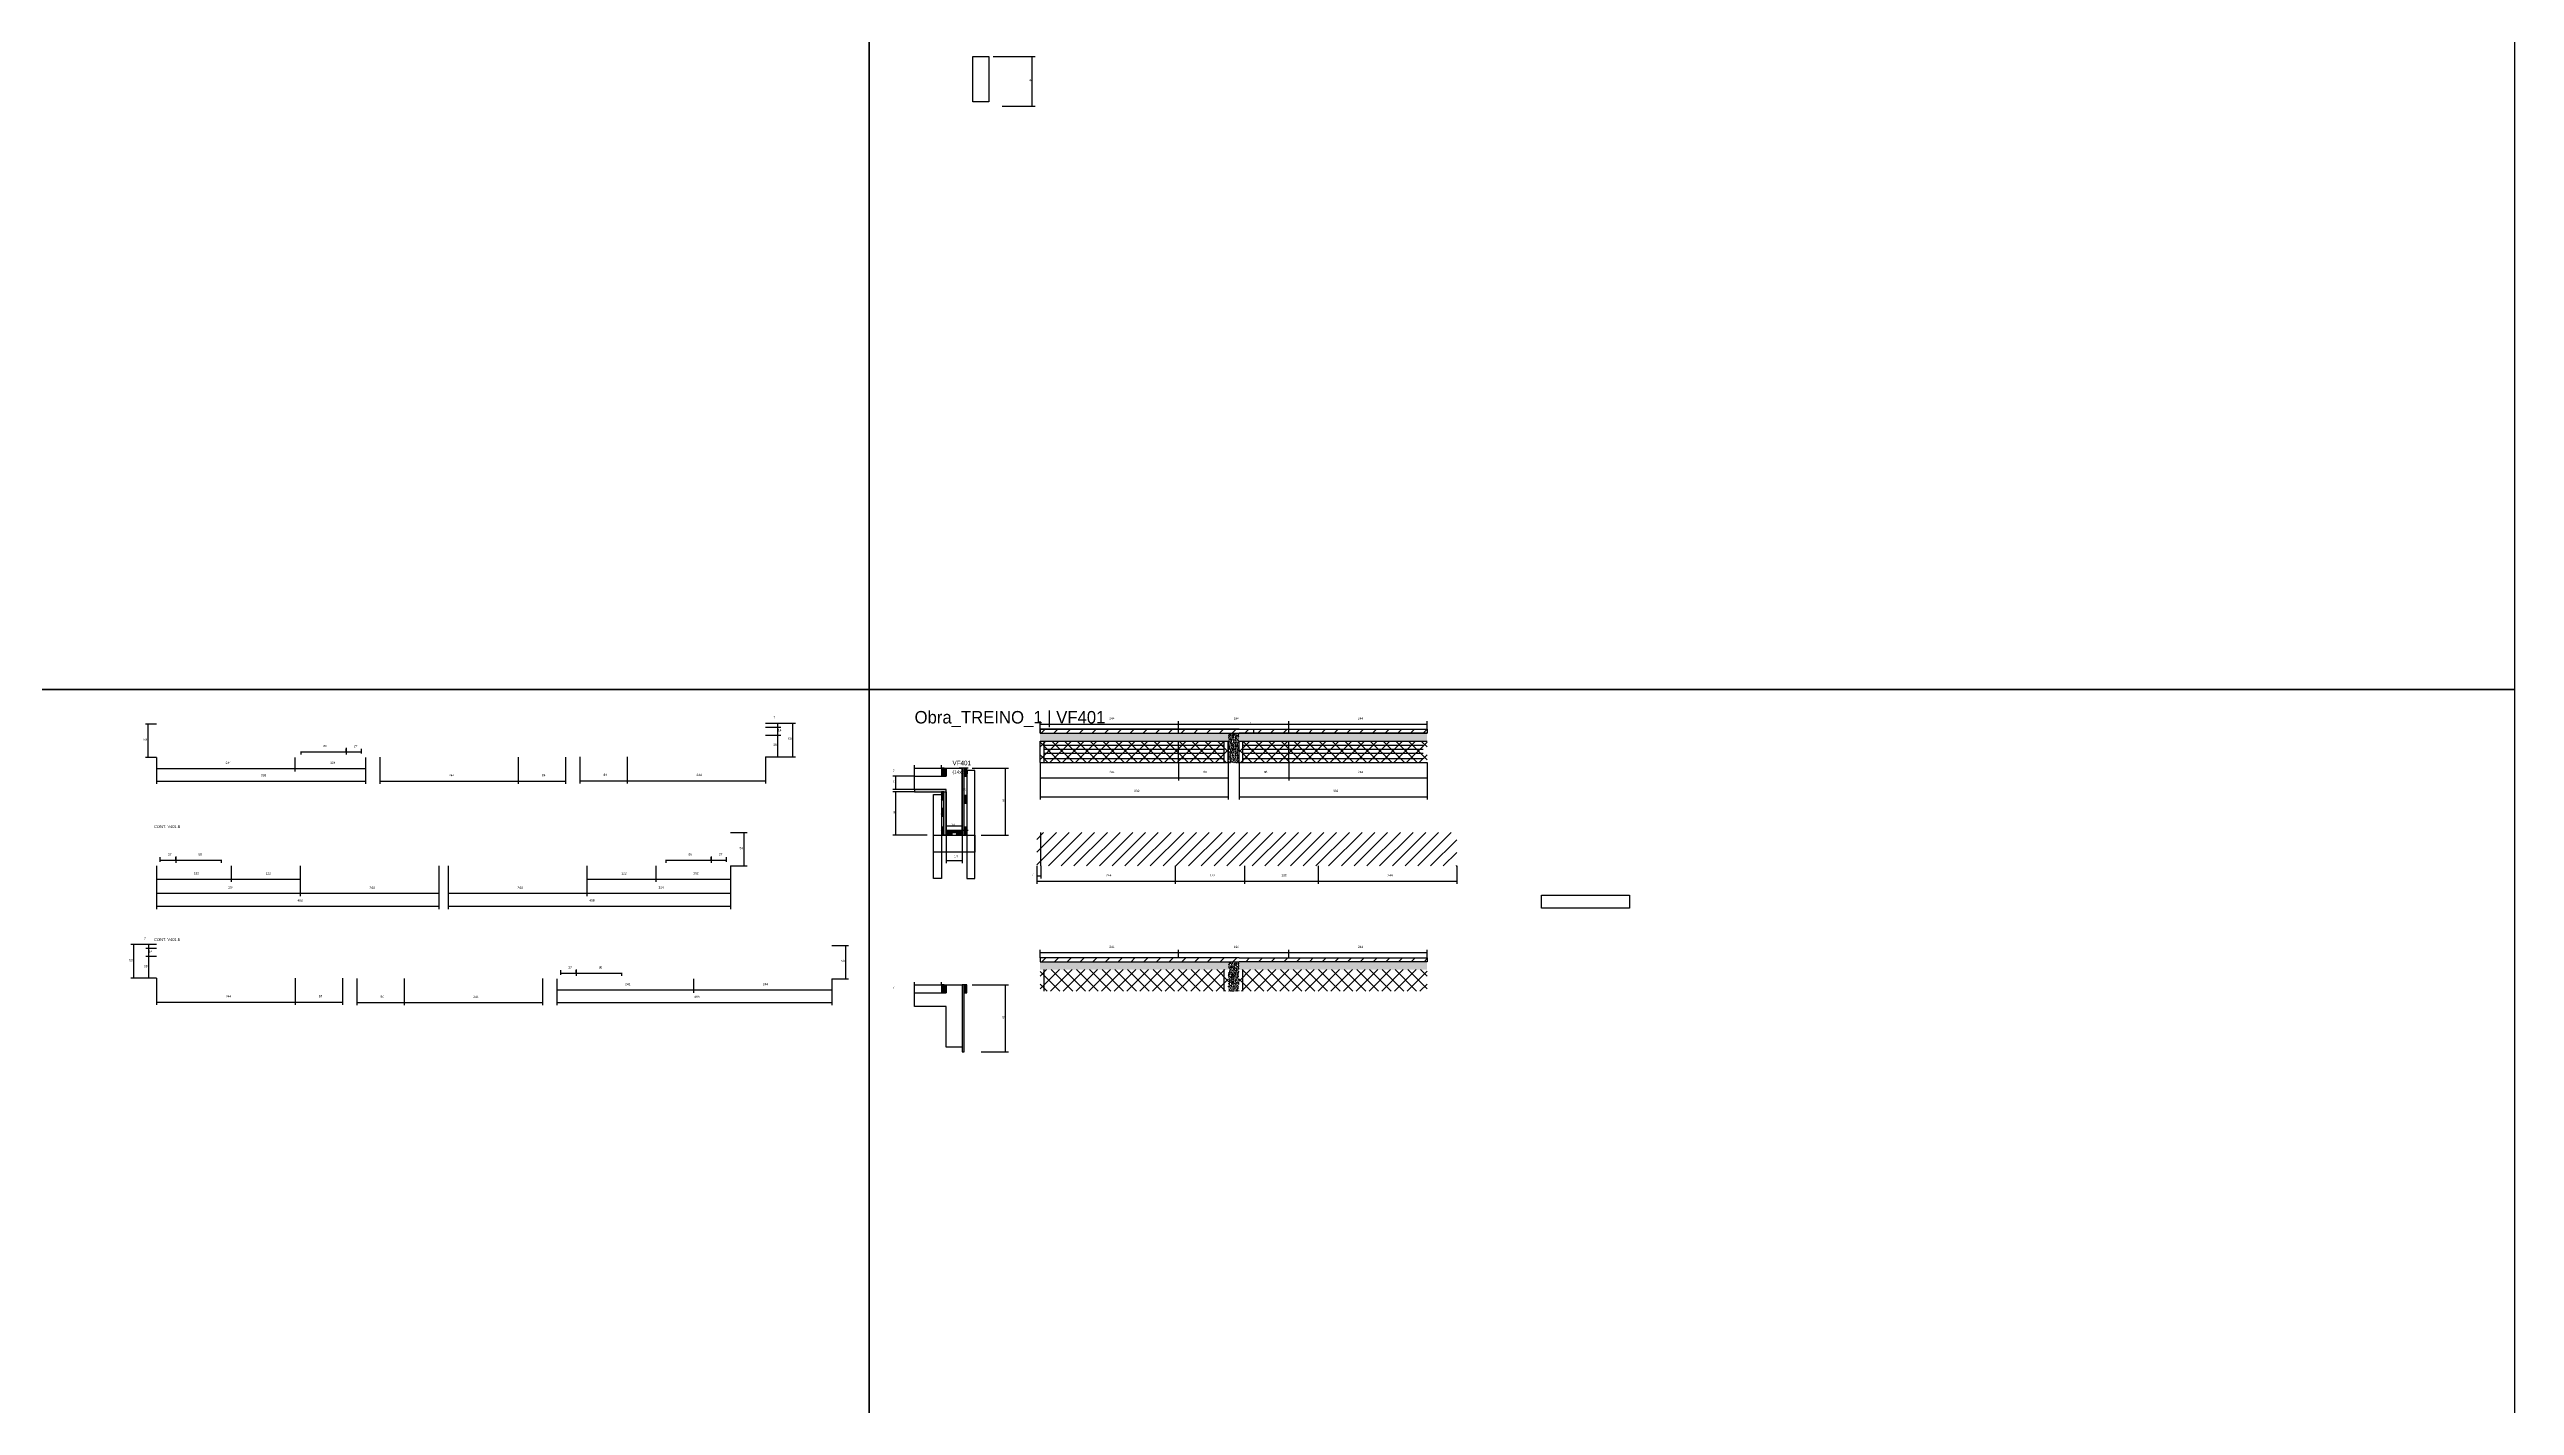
# Model space of a CAD drawing. Header units: metres. Extents: x -41 to 34840, y -36000 to 1848.
# Drawn here: x 30455 to 34800, y -3062 to -672 of the extents above; entities that cross this region are included whole.
import ezdxf

# ---------------------------------------------------------------- set-up
doc = ezdxf.new("R2010")
doc.units = ezdxf.units.M
for name, color, linetype in [('CELL_BORDER', 8, 'Continuous'), ('CONCRETO', 251, 'Continuous'), ('COTA', 4, 'Continuous'), ('Cota Seção (2x)', 4, 'Continuous'), ('Hachura', 253, 'Continuous'), ('LABEL_ID', 3, 'Continuous'), ('Madeira', 126, 'Continuous'), ('Painéis', 200, 'Continuous'), ('REAPROVEITAMENTO', 251, 'Continuous'), ('SARR_2.2x7', 40, 'Continuous'), ('SARR_3.5x7', 81, 'Continuous'), ('Texto Seção', 7, 'Continuous')]:
    doc.layers.add(name, color=color, linetype=linetype)

msp = doc.modelspace()

# ---------------------------------------------------------------- hatches: boundary and pattern name
at = {"layer": 'COTA'}
h = msp.add_hatch(dxfattribs=at)
h.set_pattern_fill('AR-CONC', scale=0.03)
h.paths.add_polyline_path([(32532.7, -1891), (32532.7, -1877), (32532.7, -1877), (32201.2, -1877), (32201.2, -1877), (32201.2, -1891), (32201.2, -1891), (32532.7, -1891)])
h = msp.add_hatch(dxfattribs=at)
h.set_pattern_fill('AR-CONC', scale=0.03)
h.paths.add_polyline_path([(32551.8, -1891), (32551.8, -1877), (32532.7, -1877), (32532.7, -1891), (32532.7, -1929), (32551.8, -1929)])
h = msp.add_hatch(dxfattribs=at)
h.set_pattern_fill('AR-CONC', scale=0.03)
h.paths.add_polyline_path([(32551.8, -1891), (32551.8, -1877), (32551.8, -1877), (32883.3, -1877), (32883.3, -1877), (32883.3, -1891), (32883.3, -1891), (32551.8, -1891)])
h = msp.add_hatch(dxfattribs=at)
h.set_pattern_fill('AR-CONC', scale=0.03)
h.paths.add_polyline_path([(32532.7, -2293.9), (32532.7, -2279.9), (32532.7, -2279.9), (32201.2, -2279.9), (32201.2, -2279.9), (32201.2, -2293.9), (32201.2, -2293.9), (32532.7, -2293.9)])
h = msp.add_hatch(dxfattribs=at)
h.set_pattern_fill('AR-CONC', scale=0.03)
h.paths.add_polyline_path([(32551.8, -2293.9), (32551.8, -2279.9), (32532.7, -2279.9), (32532.7, -2293.9), (32532.7, -2331.9), (32551.8, -2331.9)])
h = msp.add_hatch(dxfattribs=at)
h.set_pattern_fill('AR-CONC', scale=0.03)
h.paths.add_polyline_path([(32551.8, -2293.9), (32551.8, -2279.9), (32551.8, -2279.9), (32883.3, -2279.9), (32883.3, -2279.9), (32883.3, -2293.9), (32883.3, -2293.9), (32551.8, -2293.9)])
at = {"layer": 'Hachura'}
h = msp.add_hatch(dxfattribs=at)
h.set_pattern_fill('ANSI31', scale=0.5)
h.paths.add_polyline_path([(32027.6, -1952.6), (32032, -1952.6), (32032, -1952.6), (32032, -1938.6), (32032, -1938.6), (32027.6, -1938.6), (32027.6, -1938.6), (32027.6, -1952.6)])
h = msp.add_hatch(color=8, dxfattribs=at)
h.dxf.hatch_style = 1
h.paths.add_polyline_path([(32032, -1938.6), (32035.6, -1938.6), (32035.6, -1938.6), (32035.6, -1952.6), (32035.6, -1952.6), (32032, -1952.6), (32032, -1952.6), (32032, -1938.6)])
h = msp.add_hatch(color=8, dxfattribs=at)
h.dxf.hatch_style = 1
h.paths.add_polyline_path([(32067.6, -1938.6), (32063.6, -1938.6), (32063.6, -1938.6), (32063.6, -2056.6), (32063.6, -2056.6), (32067.6, -2056.6), (32067.6, -2056.6), (32067.6, -1938.6)])
h = msp.add_hatch(dxfattribs=at)
h.set_pattern_fill('ANSI31', scale=0.5)
h.paths.add_polyline_path([(32067.6, -1952.6), (32072, -1952.6), (32072, -1952.6), (32072, -1938.6), (32072, -1938.6), (32067.6, -1938.6), (32067.6, -1938.6), (32067.6, -1952.6)])
h = msp.add_hatch(color=8, dxfattribs=at)
h.dxf.hatch_style = 1
h.paths.add_polyline_path([(32035.6, -1980.6), (32035.6, -1976.6), (32035.6, -1976.6), (31980, -1976.6), (31980, -1976.6), (31980, -1980.6), (31980, -1980.6), (32035.6, -1980.6)])
h = msp.add_hatch(dxfattribs=at)
h.set_pattern_fill('ANSI31', scale=0.5)
h.paths.add_polyline_path([(32027.2, -1994.6), (32031.6, -1994.6), (32031.6, -1994.6), (32031.6, -1980.6), (32031.6, -1980.6), (32027.2, -1980.6), (32027.2, -1980.6), (32027.2, -1994.6)])
h = msp.add_hatch(color=8, dxfattribs=at)
h.dxf.hatch_style = 1
h.paths.add_polyline_path([(32035.6, -1976.6), (32031.6, -1976.6), (32031.6, -1976.6), (32031.6, -2056.6), (32031.6, -2056.6), (32035.6, -2056.6), (32035.6, -2056.6), (32035.6, -1976.6)])
h = msp.add_hatch(dxfattribs=at)
h.set_pattern_fill('ANSI31', scale=0.5)
h.paths.add_polyline_path([(32067.6, -2000.7), (32072, -2000.7), (32072, -2000.7), (32072, -1986.7), (32072, -1986.7), (32067.6, -1986.7), (32067.6, -1986.7), (32067.6, -2000.7)])
h = msp.add_hatch(dxfattribs=at)
h.set_pattern_fill('ANSI31', scale=0.5)
h.paths.add_polyline_path([(32027.2, -2023.6), (32031.6, -2023.6), (32031.6, -2023.6), (32031.6, -2009.6), (32031.6, -2009.6), (32027.2, -2009.6), (32027.2, -2009.6), (32027.2, -2023.6)])
h = msp.add_hatch(dxfattribs=at)
h.set_pattern_fill('ANSI31', scale=0.5)
h.paths.add_polyline_path([(32027.2, -2056.6), (32031.6, -2056.6), (32031.6, -2056.6), (32031.6, -2042.6), (32031.6, -2042.6), (32027.2, -2042.6), (32027.2, -2042.6), (32027.2, -2056.6)])
h = msp.add_hatch(color=8, dxfattribs=at)
h.dxf.hatch_style = 1
h.paths.add_polyline_path([(32063.6, -2052.2), (32063.6, -2048.6), (32063.6, -2048.6), (32035.6, -2048.6), (32035.6, -2048.6), (32035.6, -2052.2), (32035.6, -2052.2), (32063.6, -2052.2)])
h = msp.add_hatch(dxfattribs=at)
h.set_pattern_fill('ANSI31', scale=0.5)
h.paths.add_polyline_path([(32035.6, -2056.6), (32035.6, -2052.2), (32035.6, -2052.2), (32045.6, -2052.2), (32045.6, -2052.2), (32045.6, -2056.6), (32045.6, -2056.6), (32035.6, -2056.6)])
h = msp.add_hatch(dxfattribs=at)
h.set_pattern_fill('ANSI31', scale=0.5)
h.paths.add_polyline_path([(32063.6, -2056.6), (32063.6, -2052.2), (32063.6, -2052.2), (32053.6, -2052.2), (32053.6, -2052.2), (32053.6, -2056.6), (32053.6, -2056.6), (32063.6, -2056.6)])
h = msp.add_hatch(dxfattribs=at)
h.set_pattern_fill('ANSI31', scale=0.5)
h.paths.add_polyline_path([(32067.6, -2056.6), (32072, -2056.6), (32072, -2056.6), (32072, -2042.6), (32072, -2042.6), (32067.6, -2042.6), (32067.6, -2042.6), (32067.6, -2056.6)])
h = msp.add_hatch(dxfattribs=at)
h.set_pattern_fill('ANSI31', scale=0.5)
h.paths.add_polyline_path([(32027.6, -2334.7), (32032, -2334.7), (32032, -2334.7), (32032, -2320.7), (32032, -2320.7), (32027.6, -2320.7), (32027.6, -2320.7), (32027.6, -2334.7)])
h = msp.add_hatch(color=8, dxfattribs=at)
h.dxf.hatch_style = 1
h.paths.add_polyline_path([(32032, -2320.7), (32035.6, -2320.7), (32035.6, -2320.7), (32035.6, -2334.7), (32035.6, -2334.7), (32032, -2334.7), (32032, -2334.7), (32032, -2320.7)])
h = msp.add_hatch(color=8, dxfattribs=at)
h.dxf.hatch_style = 1
h.paths.add_polyline_path([(32067.6, -2320.7), (32063.6, -2320.7), (32063.6, -2320.7), (32063.6, -2438.7), (32063.6, -2438.7), (32067.6, -2438.7), (32067.6, -2438.7), (32067.6, -2320.7)])
h = msp.add_hatch(dxfattribs=at)
h.set_pattern_fill('ANSI31', scale=0.5)
h.paths.add_polyline_path([(32067.6, -2334.7), (32072, -2334.7), (32072, -2334.7), (32072, -2320.7), (32072, -2320.7), (32067.6, -2320.7), (32067.6, -2320.7), (32067.6, -2334.7)])
at = {"layer": 'REAPROVEITAMENTO'}
h = msp.add_hatch(dxfattribs=at)
h.set_pattern_fill('ANSI31', scale=5)
h.paths.add_polyline_path([(32201.2, -1870), (32201.2, -1877), (32201.2, -1877), (32639.3, -1877), (32639.3, -1877), (32639.3, -1870), (32639.3, -1870), (32201.2, -1870)])
h = msp.add_hatch(dxfattribs=at)
h.set_pattern_fill('ANSI37', scale=5)
h.paths.add_polyline_path([(32532.7, -1929), (32532.7, -1891), (32532.7, -1891), (32201.2, -1891), (32201.2, -1891), (32201.2, -1929), (32201.2, -1929), (32532.7, -1929)])
h = msp.add_hatch(dxfattribs=at)
h.set_pattern_fill('ANSI37', scale=5)
h.paths.add_polyline_path([(32551.8, -1929), (32551.8, -1891), (32551.8, -1891), (32883.3, -1891), (32883.3, -1891), (32883.3, -1929), (32883.3, -1929), (32551.8, -1929)])
h = msp.add_hatch(dxfattribs=at)
h.set_pattern_fill('ANSI31', scale=5)
h.paths.add_polyline_path([(32883.3, -1870), (32883.3, -1877), (32883.3, -1877), (32639.3, -1877), (32639.3, -1877), (32639.3, -1870), (32639.3, -1870), (32883.3, -1870)])
h = msp.add_hatch(dxfattribs=at)
h.set_pattern_fill('ANSI31', scale=5)
h.paths.add_polyline_path([(32935.4, -2111.2), (32935.4, -2052.2), (32935.4, -2052.2), (32195.4, -2052.2), (32195.4, -2052.2), (32195.4, -2111.2), (32195.4, -2111.2), (32935.4, -2111.2)])
h = msp.add_hatch(dxfattribs=at)
h.set_pattern_fill('ANSI31', scale=5)
h.paths.add_polyline_path([(32201.2, -2272.9), (32201.2, -2279.9), (32201.2, -2279.9), (32639.3, -2279.9), (32639.3, -2279.9), (32639.3, -2272.9), (32639.3, -2272.9), (32201.2, -2272.9)])
h = msp.add_hatch(dxfattribs=at)
h.set_pattern_fill('ANSI37', scale=5)
h.paths.add_polyline_path([(32532.7, -2331.9), (32532.7, -2293.9), (32532.7, -2293.9), (32201.2, -2293.9), (32201.2, -2293.9), (32201.2, -2331.9), (32201.2, -2331.9), (32532.7, -2331.9)])
h = msp.add_hatch(dxfattribs=at)
h.set_pattern_fill('ANSI37', scale=5)
h.paths.add_polyline_path([(32551.8, -2331.9), (32551.8, -2293.9), (32551.8, -2293.9), (32883.3, -2293.9), (32883.3, -2293.9), (32883.3, -2331.9), (32883.3, -2331.9), (32551.8, -2331.9)])
h = msp.add_hatch(dxfattribs=at)
h.set_pattern_fill('ANSI31', scale=5)
h.paths.add_polyline_path([(32883.3, -2272.9), (32883.3, -2279.9), (32883.3, -2279.9), (32639.3, -2279.9), (32639.3, -2279.9), (32639.3, -2272.9), (32639.3, -2272.9), (32883.3, -2272.9)])

# ---------------------------------------------------------------- linework, layer by layer
at = {"layer": 'CELL_BORDER'}
for points in [[(29000, -1800), (31900, -1800), (31900, 0), (29000, 0)], [(31900, -1800), (34800, -1800), (34800, 0), (31900, 0)], [(29000, -3600), (31900, -3600), (31900, -1800), (29000, -1800)], [(31900, -3600), (34800, -3600), (34800, -1800), (31900, -1800)]]:
    msp.add_lwpolyline(points, close=True, dxfattribs=at)
at = {"layer": 'CONCRETO'}
for points in [[(32082.6, -684.2), (32082.6, -684.2), (32110.6, -684.2), (32110.6, -712.2), (32110.6, -712.2), (32110.6, -764.2), (32082.6, -764.2), (32082.6, -684.2)], [(31980, -1976.6), (31980, -1952.6), (32035.6, -1952.6), (32035.6, -1938.6), (32063.6, -1938.6), (32063.6, -2048.6), (32035.6, -2048.6), (32035.6, -1976.6)], [(31980, -2358.7), (31980, -2334.7), (32035.6, -2334.7), (32035.6, -2320.7), (32063.6, -2320.7), (32063.6, -2430.7), (32035.6, -2430.7), (32035.6, -2358.7)]]:
    msp.add_lwpolyline(points, close=True, dxfattribs=at)
at = {"layer": 'COTA'}
for p, q in [((32118.6, -684.2), (32192.5, -684.2)), ((32187.5, -772.2), (32187.5, -684.2)), ((32134.2, -772.2), (32192.5, -772.2)), ((30643.8, -1920), (30643.8, -1944.4)), ((30643.8, -1920), (30643.8, -1966.5)), ((30643.8, -1939.4), (30887.8, -1939.4)), ((30887.8, -1920), (30887.8, -1944.4)), ((30887.8, -1920), (30887.8, -1944.4)), ((30887.8, -1939.4), (31012.3, -1939.4)), ((31012.3, -1920), (31012.3, -1944.4)), ((31012.3, -1920), (31012.3, -1966.5)), ((31980, -1952.6), (31941.9, -1952.6)), ((31946.9, -1976.6), (31946.9, -1952.6)), ((31980, -1952.6), (31980, -1933.6)), ((31980, -1938.6), (32027.6, -1938.6)), ((32027.6, -1938.6), (32027.6, -1933.6)), ((32081.6, -1938.6), (32145.4, -1938.6)), ((32140.4, -2056.6), (32140.4, -1938.6)), ((32201.2, -1929), (32201.2, -1960.6)), ((32201.2, -1929), (32201.2, -1994.1)), ((32445.2, -1929), (32445.2, -1960.6)), ((32445.2, -1929), (32445.2, -1960.6)), ((32532.7, -1929), (32532.7, -1960.6)), ((32532.7, -1929), (32532.7, -1994.1)), ((32551.8, -1929), (32551.8, -1960.6)), ((32551.8, -1929), (32551.8, -1994.1)), ((32639.3, -1929), (32639.3, -1960.6)), ((32639.3, -1929), (32639.3, -1960.6)), ((32883.3, -1929), (32883.3, -1960.6)), ((32883.3, -1929), (32883.3, -1994.1)), ((30643.8, -1961.5), (31012.3, -1961.5)), ((31980, -1976.6), (31941.9, -1976.6)), ((31980, -1980.6), (31941.9, -1980.6)), ((31946.9, -2056.6), (31946.9, -1980.6)), ((32201.2, -1955.6), (32445.2, -1955.6)), ((32201.2, -1989.1), (32532.7, -1989.1)), ((32445.2, -1955.6), (32532.7, -1955.6)), ((32551.8, -1955.6), (32639.3, -1955.6)), ((32551.8, -1989.1), (32883.3, -1989.1)), ((32639.3, -1955.6), (32883.3, -1955.6)), ((32002, -2056.6), (31941.9, -2056.6)), ((32035.6, -2056.6), (32035.6, -2106.3)), ((32063.6, -2056.6), (32063.6, -2106.3)), ((32097.2, -2056.6), (32145.4, -2056.6)), ((30643.8, -2111.1), (30643.8, -2139.2)), ((30643.8, -2111.1), (30643.8, -2187)), ((30775.3, -2111.1), (30775.3, -2139.2)), ((30897.3, -2111.1), (30897.3, -2164.3)), ((31141.3, -2111.1), (31141.3, -2164.3)), ((31141.3, -2111.1), (31141.3, -2187)), ((31158.1, -2111.1), (31158.1, -2164.3)), ((31158.1, -2111.1), (31158.1, -2187)), ((31402.1, -2111.1), (31402.1, -2164.3)), ((31524.1, -2111.1), (31524.1, -2139.2)), ((31655.6, -2111.1), (31655.6, -2139.2)), ((31655.6, -2111.1), (31655.6, -2187)), ((32035.6, -2101.3), (32063.6, -2101.3)), ((32195.3, -2111.2), (32195.3, -2133.5)), ((32195.3, -2128.5), (32202.3, -2128.5)), ((32195.4, -2111.2), (32195.4, -2142.7)), ((32202.3, -2111.2), (32202.3, -2133.5)), ((32439.4, -2111.2), (32439.4, -2142.7)), ((32439.4, -2111.2), (32439.4, -2142.7)), ((32561.4, -2111.2), (32561.4, -2142.7)), ((32561.4, -2111.2), (32561.4, -2142.7)), ((32691.4, -2111.2), (32691.4, -2142.7)), ((32691.4, -2111.2), (32691.4, -2142.7)), ((32935.4, -2111.2), (32935.4, -2142.7)), ((30643.8, -2134.2), (30775.3, -2134.2)), ((30897.3, -2159.3), (31141.3, -2159.3)), ((31158.1, -2159.3), (31402.1, -2159.3)), ((31524.1, -2134.2), (31655.6, -2134.2)), ((32195.4, -2137.7), (32439.4, -2137.7)), ((32439.4, -2137.7), (32561.4, -2137.7)), ((32561.4, -2137.7), (32691.4, -2137.7)), ((32691.4, -2137.7), (32935.4, -2137.7)), ((30643.8, -2182), (31141.3, -2182)), ((31158.1, -2182), (31655.6, -2182)), ((31349.4, -2310.1), (31349.4, -2334.6)), ((31349.4, -2310.1), (31349.4, -2356.7)), ((31349.4, -2329.6), (31590.4, -2329.6)), ((31590.4, -2310.1), (31590.4, -2334.6)), ((31590.4, -2310.1), (31590.4, -2334.6)), ((31590.4, -2329.6), (31834.4, -2329.6)), ((31834.4, -2310.1), (31834.4, -2334.6)), ((31834.4, -2310.1), (31834.4, -2356.7)), ((31980, -2334.7), (31980, -2315.7)), ((31980, -2320.7), (32027.6, -2320.7)), ((32027.6, -2320.7), (32027.6, -2315.7)), ((32081.6, -2320.7), (32145.4, -2320.7)), ((32140.4, -2438.7), (32140.4, -2320.7)), ((31349.4, -2351.7), (31834.4, -2351.7)), ((32097.2, -2438.7), (32145.4, -2438.7))]:
    msp.add_line(p, q, dxfattribs=at)
at = {"layer": 'Cota Seção (2x)'}
for p, q in [((30643.8, -1861), (30624.3, -1861)), ((30629.3, -1920), (30629.3, -1861)), ((31717.5, -1859.6), (31770.4, -1859.6)), ((31717.5, -1859.6), (31744.2, -1859.6)), ((31717.5, -1866.6), (31744.2, -1866.6)), ((31717.5, -1866.6), (31744.2, -1866.6)), ((31739.2, -1866.6), (31739.2, -1859.6)), ((31739.2, -1880.6), (31739.2, -1866.6)), ((31765.4, -1918.6), (31765.4, -1859.6)), ((32201.2, -1870), (32201.2, -1856.1)), ((32201.2, -1861.1), (32445.2, -1861.1)), ((32445.2, -1870), (32445.2, -1856.1)), ((32445.2, -1870), (32445.2, -1856.1)), ((32445.2, -1861.1), (32639.3, -1861.1)), ((32639.3, -1870), (32639.3, -1856.1)), ((32639.3, -1870), (32639.3, -1856.1)), ((32639.3, -1861.1), (32883.3, -1861.1)), ((32883.3, -1870), (32883.3, -1856.1)), ((30898.3, -1909.5), (30898.3, -1914.8)), ((30898.3, -1909.8), (30978.3, -1909.8)), ((30978.3, -1903.2), (30978.3, -1914.8)), ((30978.3, -1909.8), (30978.3, -1904.8)), ((30978.3, -1909.8), (31005.3, -1909.8)), ((31005.3, -1913), (31005.3, -1904.8)), ((31717.5, -1880.6), (31744.2, -1880.6)), ((31717.5, -1880.6), (31744.2, -1880.6)), ((31739.2, -1918.6), (31739.2, -1880.6)), ((32551.8, -1870), (32582.8, -1870)), ((32551.8, -1877), (32582.8, -1877)), ((32577.8, -1877), (32577.8, -1870)), ((30643.8, -1920), (30624.3, -1920)), ((31037.4, -1919.3), (31037.4, -1966.5)), ((31281.4, -1919.3), (31281.4, -1966.5)), ((31281.4, -1919.3), (31281.4, -1966.5)), ((31364.9, -1919.3), (31364.9, -1966.5)), ((31390, -1918.6), (31390, -1965.8)), ((31473.5, -1918.6), (31473.5, -1965.8)), ((31473.5, -1918.6), (31473.5, -1965.8)), ((31717.5, -1918.6), (31717.5, -1965.8)), ((31717.5, -1918.6), (31744.2, -1918.6)), ((31717.5, -1918.6), (31770.4, -1918.6)), ((32074.6, -1938.6), (32058.6, -1938.6)), ((32063.6, -2048.6), (32063.6, -1938.6)), ((31037.4, -1961.5), (31281.4, -1961.5)), ((31281.4, -1961.5), (31364.9, -1961.5)), ((31390, -1960.8), (31473.5, -1960.8)), ((31473.5, -1960.8), (31717.5, -1960.8)), ((32035.6, -2056.6), (32035.6, -2035.6)), ((32035.6, -2040.6), (32063.6, -2040.6)), ((32063.6, -2056.6), (32063.6, -2035.6)), ((31655.6, -2052.1), (31684.8, -2052.1)), ((31679.8, -2111.1), (31679.8, -2052.1)), ((32074.6, -2048.6), (32058.6, -2048.6)), ((30643.8, -2111.1), (30643.8, -2164.3)), ((30650.7, -2104.1), (30650.7, -2095.9)), ((30650.7, -2100.9), (30677.8, -2100.9)), ((30677.8, -2094.3), (30677.8, -2105.9)), ((30677.8, -2100.9), (30677.8, -2095.9)), ((30677.8, -2100.9), (30757.8, -2100.9)), ((30757.8, -2100.6), (30757.8, -2105.9)), ((30775.3, -2111.1), (30775.3, -2139.2)), ((30897.3, -2111.1), (30897.3, -2139.2)), ((30897.3, -2111.1), (30897.3, -2164.3)), ((31402.1, -2111.1), (31402.1, -2139.2)), ((31402.1, -2111.1), (31402.1, -2164.3)), ((31524.1, -2111.1), (31524.1, -2139.2)), ((31541.6, -2100.6), (31541.6, -2105.9)), ((31541.6, -2100.9), (31621.6, -2100.9)), ((31621.6, -2094.3), (31621.6, -2105.9)), ((31621.6, -2100.9), (31621.6, -2095.9)), ((31621.6, -2100.9), (31648.6, -2100.9)), ((31648.6, -2104.1), (31648.6, -2095.9)), ((31655.6, -2111.1), (31684.8, -2111.1)), ((31655.6, -2111.1), (31655.6, -2164.3)), ((30643.8, -2159.3), (30897.3, -2159.3)), ((30775.3, -2134.2), (30897.3, -2134.2)), ((31402.1, -2134.2), (31524.1, -2134.2)), ((31402.1, -2159.3), (31655.6, -2159.3)), ((30644.2, -2249.8), (30599, -2249.8)), ((30604, -2308.8), (30604, -2249.8)), ((30644.2, -2249.8), (30625.2, -2249.8)), ((30644.2, -2256.8), (30625.2, -2256.8)), ((30644.2, -2256.8), (30625.2, -2256.8)), ((30630.2, -2256.8), (30630.2, -2249.8)), ((30630.2, -2270.8), (30630.2, -2256.8)), ((31834.4, -2251.1), (31863.6, -2251.1)), ((31858.6, -2310.1), (31858.6, -2251.1)), ((32201.2, -2272.9), (32201.2, -2258.9)), ((32445.2, -2272.9), (32445.2, -2258.9)), ((32445.2, -2272.9), (32445.2, -2258.9)), ((32639.3, -2272.9), (32639.3, -2258.9)), ((32639.3, -2272.9), (32639.3, -2258.9)), ((32883.3, -2272.9), (32883.3, -2258.9)), ((30644.2, -2270.8), (30625.2, -2270.8)), ((30644.2, -2270.8), (30625.2, -2270.8)), ((30630.2, -2308.8), (30630.2, -2270.8)), ((31356.4, -2303.1), (31356.4, -2295)), ((31356.4, -2300), (31383.4, -2300)), ((31383.4, -2293.4), (31383.4, -2305)), ((31383.4, -2300), (31383.4, -2295)), ((31383.4, -2300), (31463.4, -2300)), ((31463.4, -2299.7), (31463.4, -2305)), ((32201.2, -2263.9), (32445.2, -2263.9)), ((32445.2, -2263.9), (32639.3, -2263.9)), ((32639.3, -2263.9), (32883.3, -2263.9)), ((30644.2, -2308.8), (30599, -2308.8)), ((30644.2, -2308.8), (30625.2, -2308.8)), ((30644.2, -2308.8), (30644.2, -2356)), ((30888.2, -2308.8), (30888.2, -2356)), ((30888.2, -2308.8), (30888.2, -2356)), ((30971.7, -2308.8), (30971.7, -2356)), ((30996.8, -2309.5), (30996.8, -2356.7)), ((31080.3, -2309.5), (31080.3, -2356.7)), ((31080.3, -2309.5), (31080.3, -2356.7)), ((31324.3, -2309.5), (31324.3, -2356.7)), ((31834.4, -2310.1), (31863.6, -2310.1)), ((30644.2, -2351), (30888.2, -2351)), ((30888.2, -2351), (30971.7, -2351)), ((30996.8, -2351.7), (31080.3, -2351.7)), ((31080.3, -2351.7), (31324.3, -2351.7))]:
    msp.add_line(p, q, dxfattribs=at)
at = {"layer": 'Madeira'}
for points in [[(32027.6, -1952.6), (32032, -1952.6), (32032, -1938.6), (32027.6, -1938.6)], [(32067.6, -1952.6), (32072, -1952.6), (32072, -1938.6), (32067.6, -1938.6)], [(32027.2, -1994.6), (32031.6, -1994.6), (32031.6, -1980.6), (32027.2, -1980.6)], [(32067.6, -2000.7), (32072, -2000.7), (32072, -1986.7), (32067.6, -1986.7)], [(32027.2, -2023.6), (32031.6, -2023.6), (32031.6, -2009.6), (32027.2, -2009.6)], [(32027.2, -2056.6), (32031.6, -2056.6), (32031.6, -2042.6), (32027.2, -2042.6)], [(32035.6, -2056.6), (32035.6, -2052.2), (32045.6, -2052.2), (32045.6, -2056.6)], [(32063.6, -2056.6), (32063.6, -2052.2), (32053.6, -2052.2), (32053.6, -2056.6)], [(32067.6, -2056.6), (32072, -2056.6), (32072, -2042.6), (32067.6, -2042.6)], [(32027.6, -2334.7), (32032, -2334.7), (32032, -2320.7), (32027.6, -2320.7)], [(32067.6, -2334.7), (32072, -2334.7), (32072, -2320.7), (32067.6, -2320.7)]]:
    msp.add_lwpolyline(points, close=True, dxfattribs=at)
at = {"layer": 'Painéis'}
for p, q in [((32201.2, -1870), (32551.8, -1870)), ((32201.2, -1877), (32201.2, -1870)), ((32201.2, -1877), (32551.8, -1877)), ((32201.2, -1891), (32532.7, -1891)), ((32201.2, -1929), (32201.2, -1891)), ((32445.2, -1877), (32445.2, -1870)), ((32445.2, -1929), (32445.2, -1891)), ((32532.7, -1929), (32532.7, -1891)), ((32551.8, -1870), (32883.3, -1870)), ((32551.8, -1877), (32883.3, -1877)), ((32551.8, -1891), (32883.3, -1891)), ((32551.8, -1929), (32551.8, -1891)), ((32639.3, -1877), (32639.3, -1870)), ((32639.3, -1929), (32639.3, -1891)), ((32201.2, -1929), (32532.7, -1929)), ((32551.8, -1929), (32883.3, -1929))]:
    msp.add_line(p, q, dxfattribs=at)
for points in [[(32551.8, -1870), (32201.2, -1870), (32201.2, -1877), (32551.8, -1877)], [(32551.8, -1870), (32883.3, -1870), (32883.3, -1877), (32551.8, -1877)], [(32551.8, -2272.9), (32201.2, -2272.9), (32201.2, -2279.9), (32551.8, -2279.9)], [(32551.8, -2272.9), (32883.3, -2272.9), (32883.3, -2279.9), (32551.8, -2279.9)]]:
    msp.add_lwpolyline(points, dxfattribs=at)
for points in [[(32032, -1938.6), (32035.6, -1938.6), (32035.6, -1952.6), (32032, -1952.6)], [(32067.6, -1938.6), (32063.6, -1938.6), (32063.6, -2056.6), (32067.6, -2056.6)], [(32035.6, -1980.6), (32035.6, -1976.6), (31980, -1976.6), (31980, -1980.6)], [(32031.6, -1980.6), (32035.6, -1980.6), (32035.6, -2056.6), (32031.6, -2056.6)], [(32063.6, -2052.2), (32063.6, -2048.6), (32035.6, -2048.6), (32035.6, -2052.2)], [(32032, -2320.7), (32035.6, -2320.7), (32035.6, -2334.7), (32032, -2334.7)], [(32067.6, -2320.7), (32063.6, -2320.7), (32063.6, -2438.7), (32067.6, -2438.7)]]:
    msp.add_lwpolyline(points, close=True, dxfattribs=at)
at = {"layer": 'SARR_2.2x7'}
for p, q in [((32208.2, -1929), (32208.2, -1891)), ((32208.2, -1898), (32445.2, -1898)), ((32208.2, -1905.5), (32445.2, -1905.5)), ((32445.2, -1898), (32525.8, -1898)), ((32445.2, -1905.5), (32525.8, -1905.5)), ((32525.8, -1929), (32525.8, -1891)), ((32558.7, -1929), (32558.7, -1891)), ((32558.7, -1898), (32639.3, -1898)), ((32558.7, -1905.5), (32639.3, -1905.5)), ((32639.3, -1898), (32876.3, -1898)), ((32639.3, -1905.5), (32876.3, -1905.5)), ((32208.2, -1912.5), (32445.2, -1912.5)), ((32208.2, -1922), (32445.2, -1922)), ((32445.2, -1912.5), (32525.8, -1912.5)), ((32445.2, -1922), (32525.8, -1922)), ((32558.7, -1912.5), (32639.3, -1912.5)), ((32558.7, -1922), (32639.3, -1922)), ((32639.3, -1912.5), (32876.3, -1912.5)), ((32639.3, -1922), (32876.3, -1922)), ((32202.3, -2111.2), (32202.3, -2052.2)), ((32208.2, -2331.9), (32208.2, -2293.9)), ((32525.8, -2331.9), (32525.8, -2293.9)), ((32558.7, -2331.9), (32558.7, -2293.9))]:
    msp.add_line(p, q, dxfattribs=at)
at = {"layer": 'SARR_3.5x7'}
for points in [[(32086, -1943), (32072, -1943), (32072, -2133.1), (32086, -2133.1)], [(32013.2, -1985), (32027.2, -1985), (32027.2, -2133.1), (32013.2, -2133.1)], [(32013.2, -2056.6), (32086, -2056.6), (32086, -2086.7), (32013.2, -2086.7)]]:
    msp.add_lwpolyline(points, close=True, dxfattribs=at)
at = {"layer": 'Texto Seção'}
msp.add_lwpolyline([(33084.6, -2162.6), (33239.9, -2162.6), (33239.9, -2185.8), (33084.6, -2185.8)], close=True, dxfattribs=at)

# ---------------------------------------------------------------- texts
at = {"layer": 'COTA'}
for s, p in [('44', (32182, -728.2)), ('244', (30765.8, -1931.4)), ('368', (30828, -1953.2)), ('124', (30950, -1931.3)), ('7', (31941.4, -1945.6)), ('244', (32323.2, -1947.5)), ('88', (32489, -1947.5)), ('88', (32595.5, -1947.5)), ('244', (32761.3, -1947.5)), ('12', (31941.4, -1964.6)), ('59', (32134.9, -1997.6)), ('332', (32367, -1980.9)), ('332', (32717.5, -1980.9)), ('38', (31941.4, -2018.6)), ('132', (30709.5, -2126)), ('132', (31589.8, -2126)), ('14', (32049.6, -2095.8)), ('7', (32186.5, -2128.5)), ('244', (32317.4, -2129.7)), ('122', (32500.4, -2129.7)), ('130', (32626.4, -2129.5)), ('244', (32813.4, -2129.7)), ('498', (30892.5, -2173.9)), ('244', (31019.3, -2151.3)), ('244', (31280.1, -2151.3)), ('498', (31406.8, -2173.9)), ('241', (31469.9, -2321.6)), ('485', (31591.9, -2343.5)), ('244', (31712.4, -2321.6)), ('7', (31941.4, -2327.7)), ('59', (32134.9, -2379.7))]:
    msp.add_text(s, height=4, dxfattribs=at).set_placement(p)
at = {"layer": 'Cota Seção (2x)'}
for s, p in [('7', (31731.2, -1850.7)), ('244', (32323.2, -1853)), ('194', (32542.3, -1853)), ('7', (32569.7, -1861.2)), ('244', (32761.3, -1853)), ('59', (30621.2, -1890.5)), ('80', (30938.3, -1901.7)), ('27', (30991.8, -1901.8)), ('38', (31731, -1899.6)), ('14', (31739.2, -1873.6)), ('59', (31757.3, -1889.1)), ('244', (31159.4, -1953.4)), ('84', (31323.2, -1953.2)), ('84', (31431.8, -1952.5)), ('244', (31595.5, -1952.7)), ('55', (32063.6, -1978.6)), ('14', (32044.6, -2040.6)), ('59', (31671.6, -2081.6)), ('27', (30664.3, -2092.9)), ('80', (30717.8, -2092.8)), ('122', (30836.3, -2126.2)), ('122', (31463.1, -2126.2)), ('80', (31581.6, -2092.8)), ('27', (31635.1, -2092.9)), ('254', (30770.5, -2151.1)), ('254', (31528.8, -2151.1)), ('7', (30622.1, -2240.9)), ('244', (32323.2, -2255.8)), ('194', (32542.3, -2255.8)), ('244', (32761.3, -2255.8)), ('59', (30595.9, -2279.3)), ('38', (30621.9, -2289.8)), ('14', (30630.2, -2263.8)), ('27', (31369.9, -2292)), ('80', (31423.4, -2291.9)), ('59', (31850.5, -2280.6)), ('244', (30766.2, -2342.9)), ('84', (30929.9, -2342.7)), ('84', (31038.5, -2343.4)), ('244', (31202.3, -2343.6))]:
    msp.add_text(s, height=4, dxfattribs=at).set_placement(p)
at = {"layer": 'LABEL_ID'}
msp.add_text('Obra_TREINO_1 | VF401', height=22, dxfattribs=at).set_placement((31980, -1860))
at = {"layer": 'Texto Seção'}
for s, height, p in [('VF401', 8, (32046.8, -1933.6)), ('(14x55)', 6, (32046.8, -1948.6)), ('CONT. V401.B', 5, (30639.9, -2044.3)), ('CONT. V401.B', 5, (30639.9, -2243.4))]:
    msp.add_text(s, height=height, dxfattribs=at).set_placement(p)

doc.saveas('drawing.dxf')
